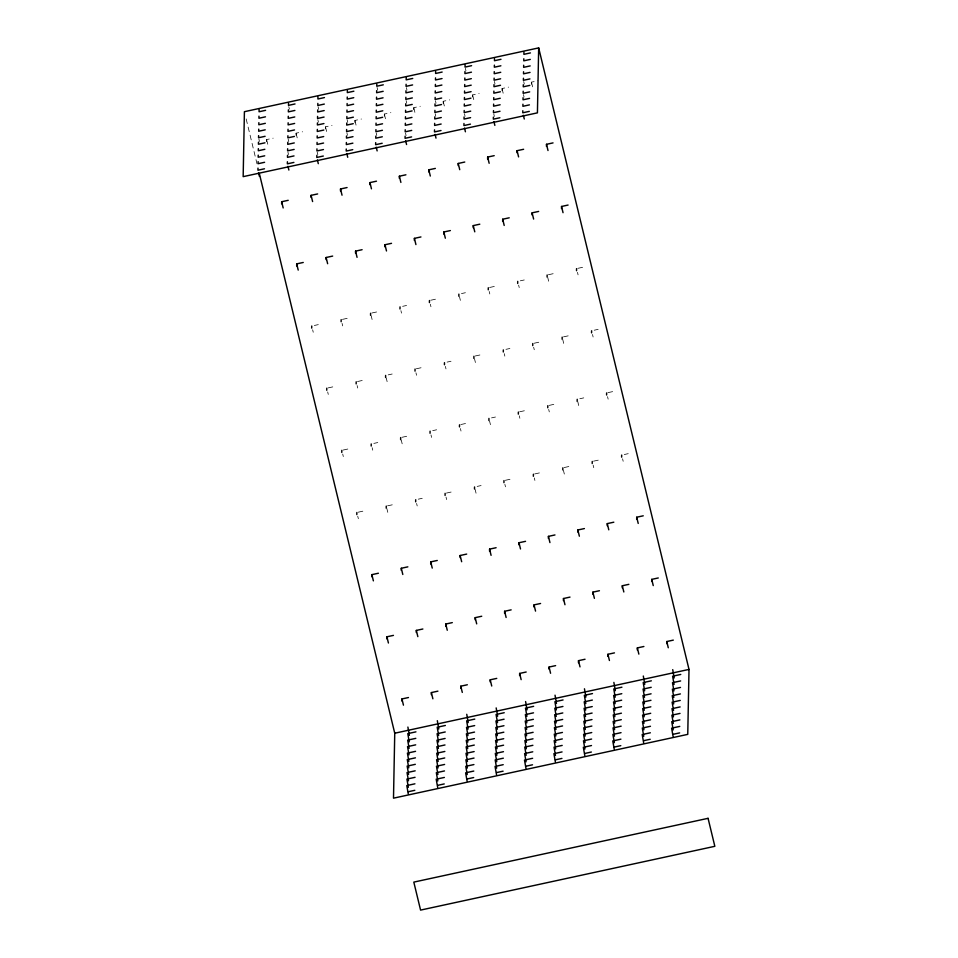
<?xml version="1.0" encoding="UTF-8"?>
<svg xmlns="http://www.w3.org/2000/svg" width="958" height="958" viewBox="0 0 958 958"><rect width="100%" height="100%" fill="white"/><g stroke="black" fill="none" stroke-linecap="round" stroke-linejoin="round"><path stroke-width="0.72" stroke-dasharray="4.79 3.59" d="M266.599 141.664L266.635 139.581L273.174 138.168M296.022 135.282L296.07 133.198L302.596 131.785M325.457 128.899L325.492 126.815L332.031 125.402M354.879 122.528L354.915 120.445L361.453 119.02M384.302 116.146L384.35 114.062L390.876 112.649M413.724 109.763L413.772 107.679L420.311 106.266M443.159 103.38L443.195 101.297L449.733 99.883M472.581 97.009L472.617 94.926L479.156 93.501M502.004 90.627L502.052 88.543L508.578 87.13M531.439 84.244L531.474 82.16L538.013 80.747M314.356 325.469L318.284 324.618M342.473 319.373L347.706 318.236M371.896 312.991L377.129 311.865M402.635 306.332L406.551 305.482M430.753 300.237L435.986 299.1M461.481 293.567L465.408 292.717M489.61 287.472L494.831 286.346M520.338 280.814L524.254 279.964M548.455 274.718L553.688 273.581M577.878 268.336L583.111 267.198M328.079 387.906L333.312 386.769M357.514 381.524L362.735 380.386M388.241 374.865L392.169 374.015M416.359 368.77L421.592 367.632M447.099 362.1L451.014 361.25M475.216 356.005L480.437 354.867M505.944 349.347L509.872 348.496M534.061 343.251L539.294 342.114M563.496 336.869L568.717 335.731M594.223 330.211L598.139 329.36M343.12 450.056L348.341 448.919M373.848 443.398L377.775 442.548M401.965 437.303L407.198 436.165M432.705 430.633L436.62 429.783M460.822 424.538L466.055 423.4M491.55 417.88L495.478 417.029M519.667 411.784L524.9 410.647M549.102 405.402L554.323 404.264M579.829 398.732L583.757 397.881M607.947 392.636L613.18 391.511M358.148 512.207L363.381 511.069M387.583 505.824L392.804 504.698M418.311 499.166L422.227 498.316M446.428 493.071L451.661 491.933M477.156 486.413L481.084 485.562M505.285 480.305L510.506 479.18M534.708 473.935L539.929 472.797M564.13 467.552L569.363 466.414M593.553 461.169L598.786 460.044M624.293 454.511L628.209 453.661M531.474 82.16L532.971 88.376M577.482 272.347L578.081 274.838M592.511 334.498L593.11 336.988M607.54 396.648L608.15 399.139M622.58 458.81L623.179 461.289M523.691 81.562L524.301 84.041M523.451 94.555L524.05 97.033M502.052 88.543L503.549 94.758M547.748 277.485L548.647 281.209M562.789 339.635L563.687 343.371M577.818 401.785L578.716 405.521M593.158 465.181L593.756 467.672M494.4 81.442L494.999 83.933M493.765 113.918L494.376 116.409M472.617 94.926L474.126 101.141M518.625 285.113L519.224 287.592M533.654 347.263L534.265 349.742M548.694 409.413L549.293 411.892M563.424 470.318L564.334 474.054M465.349 68.341L465.947 70.82M464.474 113.81L465.073 116.289M443.195 101.297L444.704 107.512M489.203 291.483L489.801 293.974M504.231 353.634L504.83 356.125M519.272 415.796L519.871 418.275M534.301 477.946L534.899 480.425M435.423 100.698L436.022 103.189M435.171 113.691L435.77 116.169M413.772 107.679L415.269 113.894M459.469 296.621L460.379 300.357M474.509 358.771L475.408 362.507M489.538 420.933L490.448 424.657M504.878 484.329L505.477 486.808M406.372 87.597L406.97 90.076M406.12 100.578L406.719 103.069M405.497 133.054L406.096 135.545M384.35 114.062L385.846 120.277M430.346 304.249L430.944 306.728M445.386 366.399L445.985 368.89M460.415 428.549L461.014 431.04M475.144 489.454L476.054 493.19M377.069 87.477L377.668 89.956M376.195 132.946L376.793 135.425M354.915 120.445L356.424 126.66M400.923 310.631L401.522 313.11M415.952 372.782L416.562 375.261M430.992 434.932L431.591 437.411M446.021 497.082L446.62 499.573M347.143 119.834L347.742 122.325M346.892 132.827L347.491 135.317M325.492 126.815L327.001 133.03M371.201 315.757L372.099 319.493M386.23 377.919L387.128 381.643M401.258 440.069L402.168 443.794M416.598 503.465L417.197 505.944M318.092 106.733L318.691 109.212M317.84 119.726L318.439 122.205M317.218 152.202L317.816 154.681M296.07 133.198L297.567 139.413M342.066 323.385L342.677 325.876M357.106 385.535L357.705 388.026M372.135 447.685L372.734 450.176M386.876 508.602L387.774 512.326M288.789 106.613L289.388 109.104M288.166 139.09L288.765 141.58M287.915 152.083L288.514 154.573M266.635 139.581L268.144 145.796M312.643 329.768L313.242 332.246M327.684 391.918L328.283 394.409M342.713 454.068L343.311 456.559M357.741 516.218L358.352 518.709M258.864 138.97L259.462 141.461M246.158 118.936L256.995 163.782"/><path stroke-width="1.44" d="M259.438 173.913L394.744 733.217L393.499 798.17L687.76 734.367L689.006 669.414L538.671 47.9L244.41 111.691L243.164 176.643L537.426 112.852L538.671 47.9M257.977 168.129L257.942 170.213L264.48 168.788M258.109 161.627L258.061 163.71L264.6 162.297M258.229 155.136L258.193 157.22L264.719 155.807M258.349 148.646L258.313 150.729L264.851 149.304M258.48 142.143L258.432 144.227L264.971 142.814M258.6 135.653L258.564 137.736L265.103 136.311M258.732 129.15L258.684 131.234L265.222 129.821M258.852 122.66L258.816 124.744L265.342 123.331M258.971 116.169L258.935 118.241L265.474 116.828M259.103 109.667L259.067 111.751L265.594 110.338M281.64 203.814L281.676 201.731L288.214 200.318M287.4 161.746L287.364 163.83L293.902 162.417M287.532 155.256L287.484 157.34L294.022 155.914M287.651 148.753L287.616 150.837L294.154 149.424M287.783 142.263L287.735 144.347L294.274 142.922M287.903 135.761L287.867 137.844L294.393 136.431M288.023 129.27L287.987 131.354L294.525 129.941M288.154 122.78L288.118 124.863L294.645 123.438M288.274 116.277L288.238 118.361L294.777 116.948M288.406 109.787L288.358 111.87L294.896 110.445M288.526 103.284L288.49 105.368L295.028 103.955M296.669 265.965L296.705 263.881L303.243 262.468M311.063 197.432L311.099 195.348L317.637 193.935M311.697 328.115L311.745 326.031M316.835 155.364L316.787 157.447L323.325 156.034M316.954 148.873L316.918 150.957L323.457 149.544M317.086 142.371L317.038 144.454L323.576 143.041M317.206 135.88L317.17 137.964L323.696 136.551M317.326 129.39L317.29 131.474L323.828 130.048M317.457 122.887L317.409 124.971L323.948 123.558M317.577 116.397L317.541 118.481L324.079 117.056M317.709 109.895L317.661 111.978L324.199 110.565M317.828 103.404L317.793 105.488L324.319 104.075M317.948 96.914L317.912 98.997L324.451 97.572M326.091 259.582L326.139 257.498L332.666 256.085M326.738 390.265L326.774 388.194M340.485 191.061L340.521 188.977L347.059 187.552M341.132 321.744L341.168 319.661M346.257 148.993L346.221 151.065L352.748 149.652M346.377 142.491L346.341 144.574L352.879 143.161M346.509 136L346.461 138.084L352.999 136.659M346.628 129.498L346.592 131.581L353.131 130.168M346.76 123.007L346.712 125.091L353.251 123.678M346.88 116.505L346.844 118.588L353.37 117.175M347 110.014L346.964 112.098L353.502 110.685M347.131 103.524L347.095 105.608L353.622 104.183M347.251 97.021L347.215 99.105L353.753 97.692M347.383 90.531L347.335 92.615L353.873 91.202M341.766 452.427L341.814 450.344M355.526 253.211L355.562 251.128L362.1 249.703M356.16 383.895L356.196 381.811M356.807 514.578L356.843 512.494M369.908 184.678L369.956 182.595L376.482 181.182M370.554 315.362L370.59 313.278M375.68 142.61L375.644 144.694L382.182 143.269M375.811 136.108L375.764 138.192L382.302 136.778M375.931 129.617L375.895 131.701L382.422 130.288M376.051 123.127L376.015 125.211L382.553 123.786M376.183 116.625L376.147 118.708L382.673 117.295M376.302 110.134L376.266 112.218L382.805 110.793M376.434 103.632L376.386 105.715L382.925 104.302M376.554 97.141L376.518 99.225L383.056 97.812M376.686 90.651L376.638 92.722L383.176 91.309M376.805 84.148L376.769 86.232L383.296 84.819M371.201 446.045L371.237 443.961M371.836 576.728L371.884 574.644L378.41 573.231M384.948 246.829L384.984 244.745L391.523 243.332M385.583 377.512L385.631 375.428M386.23 508.195L386.266 506.111M386.876 638.878L386.912 636.795L393.451 635.382M399.342 178.296L399.378 176.212L405.917 174.799M399.977 308.979L400.025 306.895M405.102 136.228L405.066 138.311L411.605 136.898M405.234 129.737L405.198 131.821L411.724 130.396M405.354 123.235L405.318 125.318L411.856 123.905M405.485 116.744L405.438 118.828L411.976 117.403M405.605 110.242L405.569 112.325L412.108 110.912M405.737 103.751L405.689 105.835L412.227 104.422M405.857 97.261L405.821 99.345L412.347 97.92M405.976 90.759L405.941 92.842L412.479 91.429M406.108 84.268L406.06 86.352L412.599 84.927M406.228 77.766L406.192 79.849L412.73 78.436M400.624 439.662L400.66 437.578M401.258 570.345L401.306 568.262L407.845 566.849M401.905 701.028L401.941 698.945L408.479 697.532M414.371 240.446L414.407 238.362L420.945 236.949M415.018 371.129L415.054 369.046M408.24 793.811L406.779 785.512M408.359 787.32L406.899 779.022M408.491 780.818L407.018 772.519M408.611 774.327L407.15 766.029M408.743 767.837L407.27 759.538M408.862 761.335L407.401 753.036M408.982 754.844L407.521 746.545M409.114 748.342L407.653 740.043M409.234 741.851L407.773 733.553M409.365 735.349L407.892 727.062M415.652 501.812L415.7 499.729M416.299 632.496L416.335 630.412L422.873 628.999M428.765 171.913L428.801 169.829L435.339 168.416M429.412 302.596L429.447 300.513M434.537 129.845L434.489 131.929L441.027 130.516M434.657 123.354L434.621 125.438L441.159 124.025M434.788 116.852L434.74 118.936L441.279 117.523M434.908 110.362L434.872 112.445L441.399 111.032M435.028 103.871L434.992 105.955L441.53 104.53M435.16 97.369L435.112 99.452L441.65 98.039M435.279 90.878L435.243 92.962L441.782 91.537M435.411 84.376L435.363 86.46L441.901 85.046M435.531 77.885L435.495 79.969L442.033 78.556M435.651 71.395L435.615 73.479L442.153 72.054M430.046 433.279L430.082 431.196M430.693 563.963L430.729 561.879L437.267 560.466M431.328 694.646L431.375 692.574L437.902 691.149M443.794 234.063L443.841 231.992L450.368 230.567M444.44 364.759L444.476 362.675M437.662 787.428L436.201 779.129M437.794 780.938L436.321 772.639M437.914 774.447L436.453 766.149M438.034 767.945L436.573 759.646M438.165 761.454L436.704 753.156M438.285 754.952L436.824 746.653M438.417 748.461L436.944 740.163M438.536 741.971L437.076 733.672M438.656 735.469L437.195 727.17M438.788 728.978L437.327 720.679M445.087 495.442L445.123 493.358M445.721 626.125L445.769 624.041L452.296 622.616M458.187 165.542L458.235 163.459L464.762 162.034M458.834 296.226L458.87 294.142M463.959 123.474L463.923 125.558L470.45 124.133M464.079 116.972L464.043 119.055L470.582 117.642M464.211 110.481L464.175 112.565L470.701 111.14M464.331 103.979L464.295 106.063L470.833 104.65M464.462 97.488L464.414 99.572L470.953 98.159M464.582 90.998L464.546 93.07L471.085 91.657M464.714 84.496L464.666 86.579L471.204 85.166M464.834 78.005L464.798 80.089L471.324 78.664M464.953 71.503L464.917 73.586L471.456 72.173M465.085 65.012L465.037 67.096L471.576 65.683M459.469 426.909L459.517 424.825M460.115 557.592L460.151 555.508L466.69 554.083M460.762 688.275L460.798 686.191L467.336 684.766M473.228 227.693L473.264 225.609L479.802 224.184M473.863 358.376L473.911 356.292M467.085 781.057L465.624 772.759M467.217 774.555L465.756 766.256M467.336 768.065L465.875 759.766M467.468 761.562L465.995 753.263M467.588 755.072L466.127 746.773M467.708 748.581L466.247 740.283M467.839 742.079L466.378 733.78M467.959 735.588L466.498 727.29M468.091 729.086L466.63 720.787M468.211 722.595L466.75 714.297M474.509 489.059L474.545 486.975M475.144 619.742L475.192 617.659L481.73 616.245M487.61 159.16L487.658 157.076L494.196 155.663M488.257 289.843L488.293 287.759M493.382 117.092L493.346 119.175L499.884 117.75M493.514 110.589L493.466 112.673L500.004 111.26M493.633 104.099L493.598 106.182L500.136 104.769M493.765 97.608L493.717 99.692L500.256 98.267M493.885 91.106L493.849 93.189L500.375 91.776M494.005 84.615L493.969 86.699L500.507 85.274M494.136 78.113L494.089 80.197L500.627 78.784M494.256 71.622L494.22 73.706L500.759 72.293M494.388 65.132L494.34 67.216L500.878 65.791M494.508 58.63L494.472 60.713L500.998 59.3M488.903 420.526L488.939 418.442M489.538 551.209L489.586 549.126L496.112 547.713M490.185 681.892L490.221 679.809L496.759 678.396M502.651 221.31L502.687 219.226L509.225 217.813M503.297 351.993L503.333 349.909M496.519 774.675L495.046 766.376M496.639 768.184L495.178 759.886M496.759 761.682L495.298 753.383M496.891 755.191L495.43 746.893M497.01 748.689L495.549 740.39M497.142 742.199L495.681 733.9M497.262 735.696L495.801 727.409M497.394 729.206L495.921 720.907M497.513 722.715L496.052 714.417M497.633 716.213L496.172 707.914M503.932 482.676L503.968 480.593M504.579 613.36L504.615 611.276L511.153 609.863M517.045 152.777L517.081 150.693L523.619 149.28M517.679 283.46L517.727 281.377M522.817 110.709L522.769 112.793L529.307 111.379M522.936 104.218L522.9 106.302L529.427 104.877M523.056 97.716L523.02 99.8L529.558 98.387M523.188 91.226L523.14 93.309L529.678 91.884M523.308 84.723L523.272 86.807L529.81 85.394M523.439 78.233L523.391 80.316L529.93 78.903M523.559 71.742L523.523 73.826L530.049 72.401M523.679 65.24L523.643 67.323L530.181 65.91M523.81 58.749L523.775 60.833L530.301 59.408M523.93 52.247L523.894 54.331L530.433 52.918M518.326 414.143L518.362 412.06M518.973 544.827L519.008 542.743L525.547 541.33M519.607 675.51L519.643 673.426L526.182 672.013M532.073 214.927L532.121 212.844L538.647 211.431M532.72 345.61L532.756 343.527M525.942 768.292L524.481 759.993M526.062 761.802L524.601 753.503M526.193 755.299L524.733 747M526.313 748.809L524.852 740.51M526.445 742.318L524.972 734.02M526.565 735.816L525.104 727.517M526.684 729.325L525.224 721.027M526.816 722.823L525.355 714.524M526.936 716.333L525.475 708.034M527.068 709.842L525.595 701.543M533.355 476.294L533.402 474.21M534.001 606.977L534.037 604.893L540.575 603.48M546.467 146.394L546.503 144.311L553.041 142.898M547.114 277.078L547.15 274.994M547.748 407.761L547.796 405.677M548.395 538.444L548.431 536.372L554.969 534.947M549.03 669.127L549.078 667.055L555.616 665.63M561.496 208.545L561.544 206.473L568.082 205.048M562.142 339.24L562.178 337.156M555.365 761.909L553.904 753.611M555.496 755.419L554.023 747.12M555.616 748.928L554.155 740.63M555.736 742.426L554.275 734.127M555.868 735.936L554.407 727.637M555.987 729.433L554.526 721.135M556.119 722.943L554.646 714.644M556.239 716.452L554.778 708.154M556.37 709.95L554.898 701.651M556.49 703.459L555.029 695.161M562.789 469.923L562.825 467.839M563.424 600.606L563.472 598.522L569.998 597.097M576.536 270.707L576.572 268.623M577.171 401.39L577.219 399.306M577.818 532.073L577.854 529.99L584.392 528.565M578.464 662.756L578.5 660.673L585.039 659.248M591.565 332.857L591.613 330.773M584.787 755.539L583.326 747.24M584.919 749.036L583.458 740.738M585.039 742.546L583.578 734.247M585.17 736.043L583.709 727.757M585.29 729.553L583.829 721.254M585.422 723.062L583.949 714.764M585.542 716.56L584.081 708.261M585.661 710.07L584.2 701.771M585.793 703.567L584.332 695.269M585.913 697.077L584.452 688.778M592.212 463.54L592.248 461.457M592.858 594.223L592.894 592.14L599.433 590.727M606.606 395.007L606.642 392.924M607.24 525.691L607.288 523.607L613.815 522.194M607.887 656.374L607.923 654.29L614.461 652.877M614.222 749.156L612.761 740.857M614.341 742.666L612.88 734.367M614.473 736.163L613 727.864M614.593 729.673L613.132 721.374M614.713 723.17L613.252 714.872M614.844 716.68L613.383 708.381M614.964 710.189L613.503 701.891M615.096 703.687L613.623 695.388M615.216 697.196L613.755 688.898M615.335 690.694L613.874 682.395M621.634 457.158L621.682 455.074M622.281 587.841L622.317 585.757L628.855 584.344M636.675 519.308L636.711 517.224L643.249 515.811M637.31 649.991L637.357 647.907L643.884 646.494M643.644 742.773L642.183 734.475M643.764 736.283L642.303 727.984M643.896 729.78L642.435 721.482M644.015 723.29L642.555 714.991M644.147 716.8L642.674 708.501M644.267 710.297L642.806 701.998M644.399 703.807L642.926 695.508M644.518 697.304L643.058 689.006M644.638 690.814L643.177 682.515M644.77 684.323L643.309 676.025M651.703 581.458L651.739 579.374L658.278 577.961M666.744 643.62L666.78 641.537L673.318 640.112M673.067 736.391L671.606 728.092M673.199 729.9L671.738 721.602M673.318 723.41L671.857 715.111M673.45 716.907L671.977 708.609M673.57 710.417L672.109 702.118M673.69 703.914L672.229 695.616M673.821 697.424L672.36 689.125M673.941 690.934L672.48 682.635M674.073 684.431L672.6 676.132M674.192 677.941L672.732 669.642M394.744 733.217L689.006 669.414M409.401 733.277L415.94 731.852M438.824 726.894L445.362 725.469M468.246 720.512L474.785 719.099M497.681 714.129L504.219 712.716M527.104 707.758L533.642 706.333M556.526 701.376L563.064 699.951M585.961 694.993L592.487 693.58M615.383 688.61L621.922 687.197M644.806 682.24L651.344 680.815M674.228 675.857L680.767 674.444M409.282 739.768L415.808 738.355M438.704 733.385L445.242 731.972M468.127 727.002L474.665 725.589M497.549 720.632L504.088 719.207M526.984 714.249L533.51 712.836M556.406 707.866L562.945 706.453M585.829 701.484L592.367 700.07M615.252 695.113L621.79 693.688M644.686 688.73L651.212 687.317M674.109 682.347L680.647 680.934M409.15 746.258L415.688 744.845M438.572 739.887L445.111 738.462M468.007 733.505L474.533 732.092M497.43 727.122L503.968 725.709M526.852 720.739L533.39 719.326M556.275 714.369L562.813 712.944M585.709 707.986L592.236 706.573M615.132 701.603L621.67 700.19M644.554 695.221L651.093 693.808M673.989 688.85L680.515 687.425M409.03 752.76L415.556 751.335M438.453 746.378L444.991 744.965M467.875 739.995L474.414 738.582M497.298 733.624L503.836 732.199M526.732 727.242L533.271 725.817M556.155 720.859L562.693 719.446M585.577 714.476L592.116 713.063M615.012 708.106L621.538 706.681M644.435 701.723L650.973 700.298M673.857 695.34L680.396 693.927M408.898 759.251L415.437 757.838M438.333 752.868L444.859 751.455M467.755 746.498L474.294 745.073M497.178 740.115L503.716 738.702M526.601 733.732L533.139 732.319M556.035 727.35L562.562 725.936M585.458 720.979L591.996 719.554M614.88 714.596L621.419 713.183M644.303 708.213L650.841 706.8M673.737 701.831L680.264 700.418M408.779 765.753L415.317 764.328M438.201 759.371L444.74 757.958M467.624 752.988L474.162 751.575M497.058 746.605L503.585 745.192M526.481 740.235L533.019 738.81M555.903 733.852L562.442 732.439M585.326 727.469L591.864 726.056M614.761 721.087L621.299 719.674M644.183 714.716L650.721 713.291M673.606 708.333L680.144 706.92M408.647 772.244L415.185 770.831M438.081 765.861L444.608 764.448M467.504 759.478L474.042 758.065M496.927 753.108L503.465 751.683M526.361 746.725L532.888 745.312M555.784 740.342L562.322 738.929M585.206 733.972L591.745 732.547M614.629 727.589L621.167 726.164M644.063 721.206L650.59 719.793M673.486 714.824L680.024 713.411M408.527 778.734L415.065 777.321M437.95 772.364L444.488 770.939M467.384 765.981L473.911 764.568M496.807 759.598L503.345 758.185M526.229 753.216L532.768 751.802M555.652 746.845L562.19 745.42M585.087 740.462L591.613 739.049M614.509 734.079L621.047 732.666M643.932 727.697L650.47 726.284M673.354 721.326L679.893 719.901M408.407 785.237L414.934 783.812M437.83 778.854L444.368 777.441M467.253 772.471L473.791 771.058M496.675 766.101L503.213 764.676M526.11 759.718L532.636 758.293M555.532 753.335L562.071 751.922M584.955 746.953L591.493 745.54M614.389 740.582L620.916 739.157M643.812 734.199L650.35 732.786M673.235 727.817L679.773 726.404M408.276 791.727L414.814 790.314M437.698 785.344L444.237 783.931M467.133 778.974L473.671 777.549M496.555 772.591L503.094 771.178M525.978 766.208L532.516 764.795M555.412 759.826L561.939 758.413M584.835 753.455L591.373 752.03M614.258 747.072L620.796 745.659M643.68 740.69L650.219 739.277M673.115 734.319L679.641 732.894M546.503 144.311L548.012 150.526M561.544 206.473L563.041 212.688M636.711 517.224L638.22 523.439M651.739 579.374L653.248 585.589M666.78 641.537L668.277 647.752M523.367 115.283L524.277 119.008M517.081 150.693L518.589 156.908M532.121 212.844L533.618 219.059M607.288 523.607L608.785 529.822M622.317 585.757L623.826 591.972M637.357 647.907L638.854 654.122M493.945 121.654L494.855 125.39M487.658 157.076L489.155 163.291M502.687 219.226L504.195 225.441M577.854 529.99L579.362 536.205M592.894 592.14L594.391 598.355M607.923 654.29L609.432 660.505M464.522 128.037L465.42 131.773M458.235 163.459L459.732 169.674M473.264 225.609L474.773 231.824M548.431 536.372L549.94 542.587M563.472 598.522L564.969 604.737M578.5 660.673L580.009 666.888M435.1 134.419L435.998 138.144M428.801 169.829L430.31 176.044M443.841 231.992L445.338 238.207M519.008 542.743L520.505 548.958M534.037 604.893L535.546 611.108M549.078 667.055L550.575 673.27M405.665 140.802L406.575 144.526M399.378 176.212L400.887 182.427M414.407 238.362L415.916 244.577M489.586 549.126L491.083 555.341M504.615 611.276L506.123 617.491M519.643 673.426L521.152 679.641M376.243 147.173L377.141 150.909M369.956 182.595L371.453 188.81M384.984 244.745L386.493 250.96M460.151 555.508L461.66 561.723M475.192 617.659L476.689 623.874M490.221 679.809L491.729 686.024M346.82 153.555L347.718 157.292M340.521 188.977L342.03 195.192M355.562 251.128L357.059 257.343M430.729 561.879L432.238 568.094M445.769 624.041L447.266 630.256M460.798 686.191L462.295 692.406M317.397 159.938L318.296 163.662M311.099 195.348L312.607 201.563M326.139 257.498L327.636 263.713M401.306 568.262L402.803 574.477M416.335 630.412L417.844 636.627M431.375 692.574L432.872 698.789M287.963 166.321L288.873 170.045M281.676 201.731L283.173 207.946M296.705 263.881L298.213 270.096M371.884 574.644L373.381 580.859M386.912 636.795L388.421 643.01M401.941 698.945L403.45 705.16M258.54 172.691L259.438 176.428M708.07 818.324L413.808 882.114L420.574 910.1L714.836 846.309L708.07 818.324"/></g></svg>
